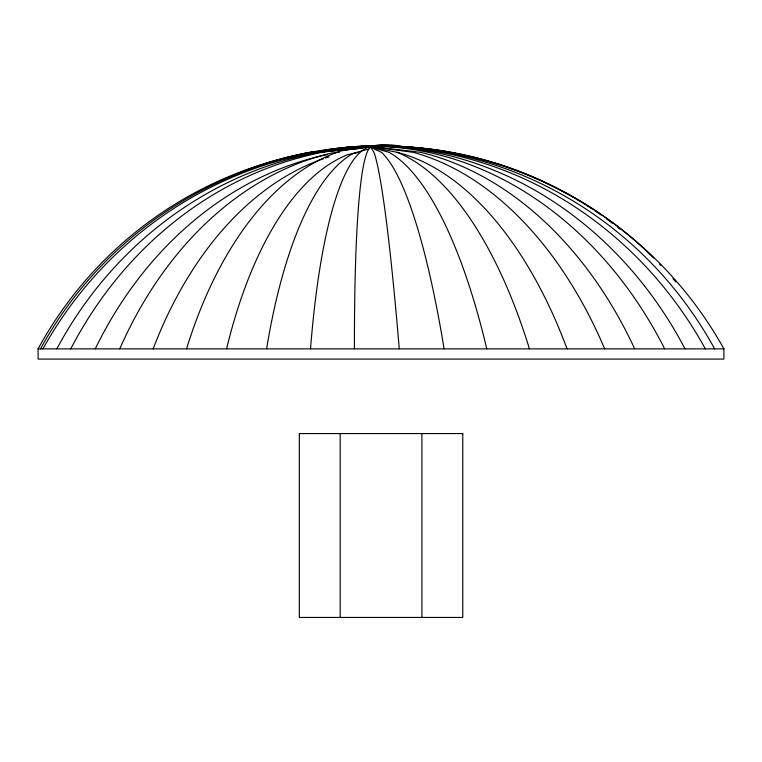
<?xml version="1.0" encoding="UTF-8"?>
<svg xmlns="http://www.w3.org/2000/svg" width="762" height="762" viewBox="0 0 762 762"><rect width="100%" height="100%" fill="white"/><g stroke="black" fill="none" stroke-linecap="round" stroke-linejoin="round"><path stroke-width="1.14" d="M368.56 149.133L353.654 153.133A393.849 130.978 88.6 0 0 266.595 348.863M358.226 152.581L347.834 154.619A390.334 176.774 89.2 0 0 226.571 348.863M339.433 152.181L331.28 153.133A393.849 299.095 -88 0 0 119.748 348.863M367.236 146.923L309.801 152.352A392.43 368.703 75.4 0 0 263.328 164.63M370.751 146.59L375.171 146.171A392.43 368.703 75.4 0 1 705.336 348.863M358.95 148.571L318.668 152.362A387.896 368.217 -80 0 0 56.836 348.863M378.752 146.714L384.429 146.171A387.896 368.217 -80 0 1 449.971 152.362M363.684 147.799L312.763 152.362A387.706 386.172 -37 0 0 40.5 348.863M376.276 146.666L381.772 146.171A387.706 386.172 -37 0 1 653.682 258.042M358.007 148.466L314.992 152.352A392.754 385.324 -70.9 0 0 42.91 348.863M360.331 148.257L362.655 148.047M377.647 146.695L383.353 146.171A392.754 385.324 -70.9 0 1 581.054 201.854M362.512 147.714L310.544 152.352A392.573 390.22 44.9 0 0 38.1 348.863L38.1 359.073L723.9 359.073L723.9 348.863A392.573 390.22 44.9 0 0 379.781 146.171L374.152 146.675M38.1 348.863L723.9 348.863M369.789 146.78L366.817 146.171A392.573 168.926 85.1 0 0 361.055 146.399M370.78 146.98L397.24 152.352A392.573 168.926 85.1 0 1 529.447 348.863M369.046 146.666L367.303 146.171A387.706 119.958 85.7 0 0 362.798 146.447M370.78 147.161L389.153 152.362A387.706 119.958 85.7 0 1 486.766 348.863M370.789 147.314L381.505 152.352A392.754 71.904 86.3 0 1 444.094 348.863M370.799 147.457L373.999 152.362A387.896 20.745 86.9 0 1 399.259 348.863M421.91 433.568L421.91 617.449M340.185 433.568L340.185 617.449M240.497 172.46A387.534 377.876 68.2 0 1 368.027 146.294M370.408 146.247A387.534 377.876 68.2 0 1 714.623 348.863M317.135 151.628A392.382 322.355 81 0 1 321.726 150.724M324.031 150.305A392.382 322.355 81 0 1 664.674 348.863M308.01 153.095A387.439 344.072 78.9 0 1 311.477 152.362L372.847 146.171A387.439 344.072 78.9 0 1 685.009 348.863M335.661 149.304A392.43 254.279 83.5 0 1 338.004 148.857M341.538 148.257A392.43 254.279 83.5 0 1 345.091 147.723M347.453 147.418A392.43 254.279 83.5 0 1 367.675 146.171L413.29 152.352A392.43 254.279 83.5 0 1 604.685 348.863M327.05 150.324A387.439 287.112 82.4 0 1 329.346 149.876M332.803 149.257A387.439 287.112 82.4 0 1 337.442 148.514M339.757 148.18A387.439 287.112 82.4 0 1 368.97 146.171L420.757 152.362A387.439 287.112 82.4 0 1 634.679 348.863M356.445 146.914A392.573 168.926 85.1 0 1 358.75 146.618M397.04 152.314A389.706 211.922 84.4 0 1 567.061 348.863M354.435 348.863A393.706 30.375 87.4 0 1 371.227 147.104M310.515 348.863A388.058 80.172 88 0 1 370.913 146.504M186.547 348.863A391.63 221.428 90 0 1 341.643 150.781L381 144.551A391.63 221.428 90 0 1 408.87 147.666M153.143 348.863A390.334 260.814 -89.1 0 1 323.488 158.686M325.688 157.944A390.334 260.814 -89.1 0 1 329.003 156.867M431.092 149.533A392.944 354.111 -84.1 0 1 436.959 150.438M439.293 150.838A392.944 354.111 -84.1 0 1 443.96 151.676M70.761 348.863A392.944 354.111 -84.1 0 1 352.844 147.78M356.416 147.447A392.944 354.111 -84.1 0 1 358.797 147.237M380.181 146.209A392.944 354.111 -84.1 0 1 428.739 149.19M95.25 348.863A390.239 326.831 -86.4 0 1 327.003 154.619M583.054 203.092A392.754 385.324 -70.9 0 1 592.007 208.817M594.96 210.788A392.754 385.324 -70.9 0 1 600.818 214.817M606.609 218.961A392.754 385.324 -70.9 0 1 612.315 223.209M617.944 227.562A392.754 385.324 -70.9 0 1 619.801 229.038M453.428 153.038A387.896 368.217 -80 0 1 464.906 155.543M659.463 263.9A387.706 386.172 -37 0 1 661.092 265.595M672.951 278.616A387.706 386.172 -37 0 1 676.008 282.178M462.772 433.568L299.323 433.568L299.323 617.449L462.772 617.449L462.772 433.568"/></g></svg>
